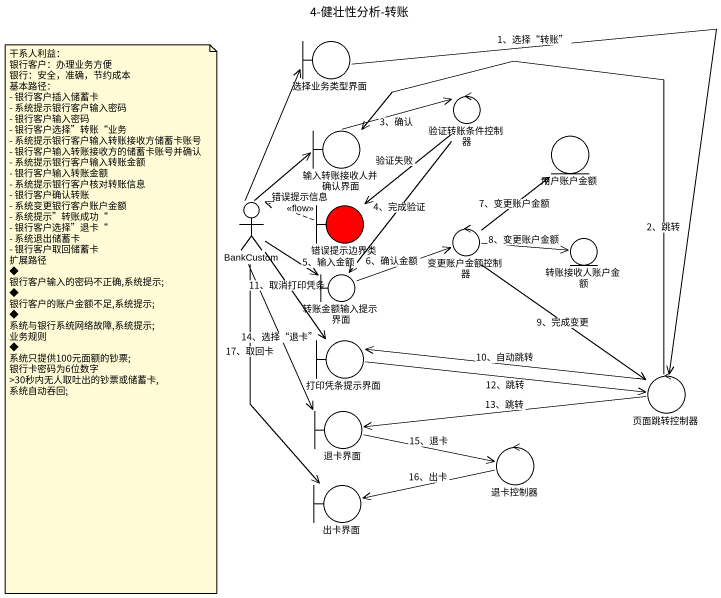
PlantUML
@startuml
title 4-健壮性分析-转账
boundary 选择业务类型界面
control 验证转账条件控制器
boundary 输入转账接收人并确认界面
entity 用户账户金额
actor BankCustom
boundary 错误提示边界类 #FF0000
control 变更账户金额控制器
entity 转账接收人账户金额
boundary 转账金额输入提示界面
boundary 打印凭条提示界面
control 页面跳转控制器
boundary 退卡界面
control 退卡控制器
boundary 出卡界面
选择业务类型界面 --> 页面跳转控制器 : 1、选择“转账”
验证转账条件控制器 --> 错误提示边界类 : 验证失败
验证转账条件控制器 --> 转账金额输入提示界面 : 4、完成验证
输入转账接收人并确认界面 -right-> 验证转账条件控制器 : 3、确认
BankCustom -up-> 选择业务类型界面
BankCustom -up-> 输入转账接收人并确认界面
BankCustom --> 转账金额输入提示界面 : 5、输入金额
BankCustom --> 打印凭条提示界面 : 11、取消打印凭条
BankCustom --> 退卡界面 : 14、选择“退卡”
BankCustom --> 出卡界面 : 17、取回卡
错误提示边界类 .left.> BankCustom : 错误提示信息\n<<flow>>
变更账户金额控制器 -up-> 用户账户金额 : 7、变更账户金额
变更账户金额控制器 -right-> 转账接收人账户金额 : 8、变更账户金额
变更账户金额控制器 --> 页面跳转控制器 : 9、完成变更
转账金额输入提示界面 -right-> 变更账户金额控制器 : 6、确认金额
打印凭条提示界面 -right-> 页面跳转控制器 : 12、跳转
页面跳转控制器 -up-> 输入转账接收人并确认界面 : 2、跳转
页面跳转控制器 -left-> 打印凭条提示界面 : 10、自动跳转
页面跳转控制器 -left-> 退卡界面 : 13、跳转
退卡界面 -right-> 退卡控制器 : 15、退卡
退卡控制器 -left-> 出卡界面 : 16、出卡
note as N1
  干系人利益：
  银行客户：办理业务方便
  银行：安全，准确，节约成本
  基本路径：
  - 银行客户插入储蓄卡
  - 系统提示银行客户输入密码
  - 银行客户输入密码
  - 银行客户选择”转账“业务
  - 系统提示银行客户输入转账接收方储蓄卡账号
  - 银行客户输入转账接收方的储蓄卡账号并确认
  - 系统提示银行客户输入转账金额
  - 银行客户输入转账金额
  - 系统提示银行客户核对转账信息
  - 银行客户确认转账
  - 系统变更银行客户账户金额
  - 系统提示”转账成功“
  - 银行客户选择”退卡“
  - 系统退出储蓄卡
  - 银行客户取回储蓄卡
  扩展路径
  ◆
  银行客户输入的密码不正确,系统提示;
  ◆
  银行客户的账户金额不足,系统提示;
  ◆
  系统与银行系统网络故障,系统提示;
  业务规则
  ◆
  系统只提供100元面额的钞票;
  银行卡密码为6位数字
  >30秒内无人取吐出的钞票或储蓄卡,系统自动吞回;
end note
@enduml
